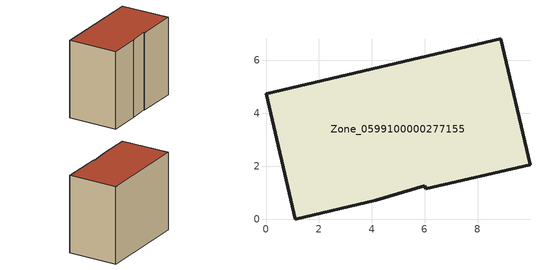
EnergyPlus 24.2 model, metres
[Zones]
Zone_0599100000277155
 floor ground (C_G): 6.03,1.14 6,1.26 4.15,0.71 1.11,0 0,4.74 8.87,6.81 9.98,2.06 z0
 wall outside (C_F): 6.03,1.14 9.98,2.06 8.87,6.81 0,4.74 1.11,0 4.15,0.71 6,1.26 6.03,1.14 z0:7.7
 roof outside (C_R): 6,1.26 6.03,1.14 9.98,2.06 8.87,6.81 0,4.74 1.11,0 4.15,0.71 z7.7
[BUILDING]
Pand.0599100000277155: North Axis=0; Terrain=City; Loads Convergence Tolerance Value=0.04; Temperature Convergence Tolerance Value=0.4; Solar Distribution=FullExterior; Maximum Number of Warmup Days=25; Minimum Number of Warmup Days=1
[Site:Location]
Rotterdam.The.Hague.AP_ZH_NLD Design_Conditions: Latitude=51.96; Longitude=4.45; Time Zone=1; Elevation=-4.5
[SITE:GROUNDTEMPERATURE:BUILDINGSURFACE]
18, 18, 18, 18, 18, 18, 18, 18, 18, 18, 18, 18
[MATERIAL] Thermal Absorptance=0.9; Solar Absorptance=0.7; Visible Absorptance=0.7
Name | Roughness | Thickness | Conductivity | Density | Specific Heat
G.TI.1946 | MediumSmooth | 0.15 | 1 | 540 | 1210
F.TI.1946 | Rough | 0.3 | 0.857143 | 1920 | 840
R.TI.1946 | MediumRough | 0.2 | 0.1 | 1500 | 1000
[CONSTRUCTION]
C_G: G.TI.1946
C_F: F.TI.1946
C_R: R.TI.1946
[ZONE]
Zone_0599100000277155: Type=1; Multiplier=1; Ceiling Height=Autocalculate; Volume=Autocalculate; Floor Area=autocalculate; Part of Total Floor Area=Yes
[ZONEINFILTRATION:DESIGNFLOWRATE]
Infil_Zone_0599100000277155: Zone or ZoneList or Space or SpaceList=Zone_0599100000277155; Schedule=AlwaysOn; Design Flow Rate Calculation Method=Flow/Area; Flow Rate per Floor Area=0.003; Constant Term Coefficient=1; Temperature Term Coefficient=0; Velocity Term Coefficient=0; Velocity Squared Term Coefficient=0
[HVACTEMPLATE:ZONE:IDEALLOADSAIRSYSTEM]
Zone_0599100000277155: Maximum Heating Supply Air Temperature=50; Minimum Cooling Supply Air Temperature=13; Maximum Heating Supply Air Humidity Ratio=0.0156; Minimum Cooling Supply Air Humidity Ratio=0.0077; Heating Limit=NoLimit; Cooling Limit=NoLimit; Dehumidification Control Type=ConstantSensibleHeatRatio; Cooling Sensible Heat Ratio=0.7; Dehumidification Setpoint=60; Humidification Control Type=None; Humidification Setpoint=30; Outdoor Air Method=None; Outdoor Air Flow Rate per Person=0.00944; Outdoor Air Flow Rate per Zone Floor Area=0; Outdoor Air Flow Rate per Zone=0; Demand Controlled Ventilation Type=None; Outdoor Air Economizer Type=NoEconomizer; Heat Recovery Type=None; Sensible Heat Recovery Effectiveness=0.7; Latent Heat Recovery Effectiveness=0.65
[ZONECONTROL:THERMOSTAT]
ThermostatControl_Zone_0599100000277155: Zone or ZoneList=Zone_0599100000277155; Control Type Schedule=DualSetpointControlType; Control 1=Thermostat_Zone_0599100000277155; Temperature Difference Between Cutout And Setpoint=0
[THERMOSTATSETPOINT:DUALSETPOINT]
Thermostat_Zone_0599100000277155: Heating Setpoint Temperature Schedule=HeatingSetpoint_Zone_0599100000277155; Cooling Setpoint Temperature Schedule=CoolingSetpoint_Zone_0599100000277155
[SCHEDULE:COMPACT]
HeatingSetpoint_Zone_0599100000277155: Through: 12/31, For: AllDays, Until: 24:00, 21
CoolingSetpoint_Zone_0599100000277155: Through: 12/31, For: AllDays, Until: 24:00, 24
DualSetpointControlType: Through: 12/31, For: AllDays, Until: 24:00, 4
AlwaysOn: Through: 12/31, For: AllDays, Until: 24:00, 1
